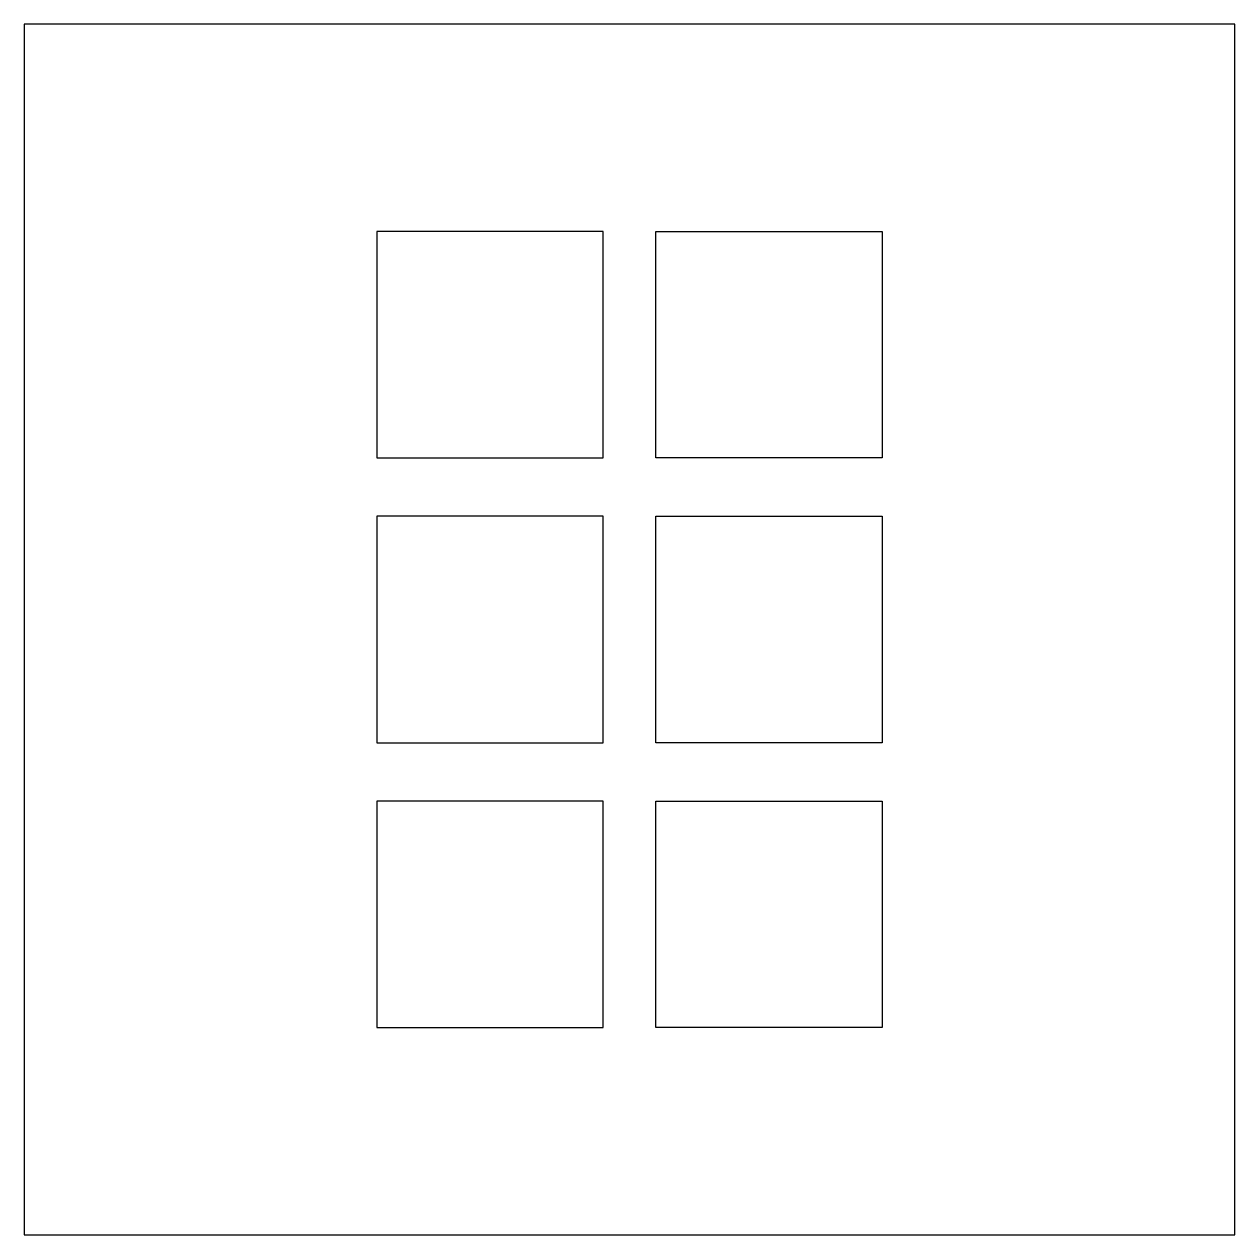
# Model space of a CAD drawing. Header units: millimetres. Extents: x -12.7 to 12.7, y -12.7 to 12.7.
import ezdxf

# ---------------------------------------------------------------- set-up
doc = ezdxf.new("R2010")
doc.units = ezdxf.units.MM

msp = doc.modelspace()

# ---------------------------------------------------------------- linework, layer by layer
at = {"color": 7, "linetype": 'Continuous', "lineweight": 25}
for p, q in [((-12.7, 12.7), (-12.7, -12.7)), ((12.7, 12.7), (-12.7, 12.7)), ((12.7, -12.7), (12.7, 12.7)), ((-5.3, 8.35), (-5.3, 3.6)), ((-0.55, 8.35), (-5.3, 8.35)), ((-0.55, 3.6), (-0.55, 8.35)), ((0.55, 8.35), (5.3, 8.35)), ((0.55, 3.6), (0.55, 8.35)), ((5.3, 8.35), (5.3, 3.6)), ((-5.3, 3.6), (-0.55, 3.6)), ((5.3, 3.6), (0.55, 3.6)), ((-5.3, 2.375), (-5.3, -2.375)), ((-0.55, 2.375), (-5.3, 2.375)), ((-0.55, -2.375), (-0.55, 2.375)), ((0.55, 2.375), (5.3, 2.375)), ((0.55, -2.375), (0.55, 2.375)), ((5.3, 2.375), (5.3, -2.375)), ((-5.3, -2.375), (-0.55, -2.375)), ((5.3, -2.375), (0.55, -2.375)), ((-5.3, -3.6), (-5.3, -8.35)), ((-0.55, -3.6), (-5.3, -3.6)), ((-0.55, -8.35), (-0.55, -3.6)), ((0.55, -3.6), (5.3, -3.6)), ((0.55, -8.35), (0.55, -3.6)), ((5.3, -3.6), (5.3, -8.35)), ((-5.3, -8.35), (-0.55, -8.35)), ((5.3, -8.35), (0.55, -8.35)), ((-12.7, -12.7), (12.7, -12.7))]:
    msp.add_line(p, q, dxfattribs=at)

doc.saveas('drawing.dxf')
